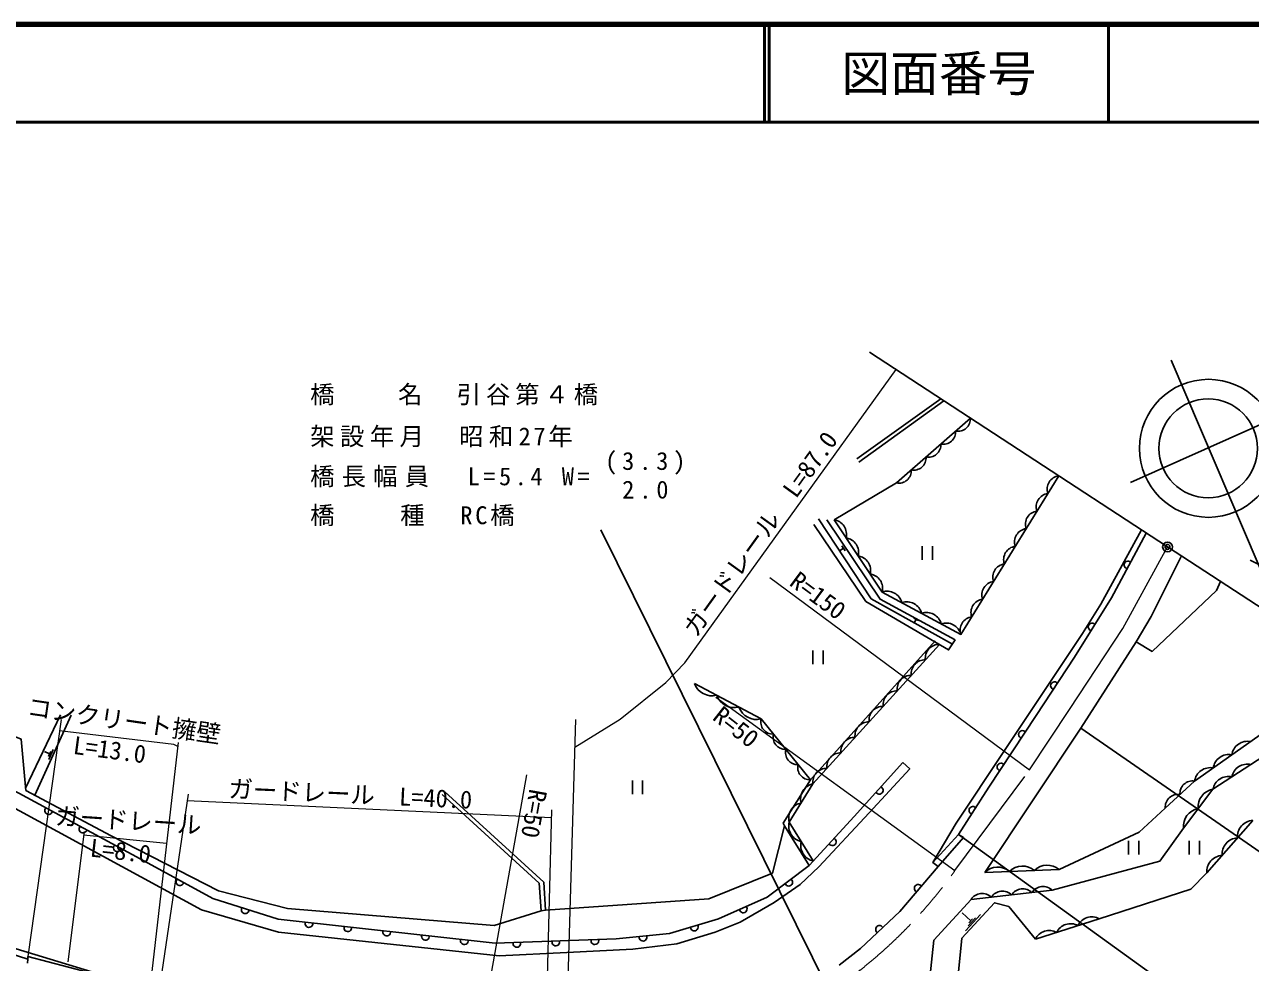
# Model space of a CAD drawing. Units: millimetres, scale not verified. Extents: x 40000 to 680000, y 20000 to 380000.
# Drawn here: x 432948 to 558544, y 283946 to 380000 of the extents above; entities that cross this region are included whole.
import ezdxf
from ezdxf.enums import TextEntityAlignment as Align

# ---------------------------------------------------------------- set-up
doc = ezdxf.new("R2010")
doc.units = ezdxf.units.MM
doc.header["$LTSCALE"] = 1000
doc.header["$PDMODE"] = 32
doc.header["$PDSIZE"] = 500
doc.linetypes.add('CHAIN', pattern=[18.5, 12, -1.5, 3.5, -1.5])
for name, color, linetype, lineweight in [('M-BGD', 7, 'Continuous', 25), ('M-BMK', 2, 'CHAIN', 13), ('M-BMK-SRVR', 3, 'Continuous', 25), ('M-STR-HTXT', 7, 'Continuous', 13), ('M-STR-STR1', 1, 'Continuous', 25), ('M-STR-STRC', 7, 'Continuous', 25), ('M-TTL', 2, 'Continuous', 140), ('M-TTL-LINE', 7, 'Continuous', 50)]:
    doc.layers.add(name, color=color, linetype=linetype, lineweight=lineweight)
doc.layers.add('M-OTRS', color=6, linetype='Continuous')
doc.layers.add('M-TTL-TXT', color=7, linetype='Continuous')
doc.styles.add('ＭＳ ゴシック', font='')
doc.styles.get('ＭＳ ゴシック').set_extended_font_data('MS Gothic')

msp = doc.modelspace()

# ---------------------------------------------------------------- linework, layer by layer
at = {"layer": 'M-BGD'}
for p, q in [((518207, 335508), (526809, 341680)), ((518431, 335179), (527138, 341465)), ((522275, 333059), (529846, 339696)), ((561696, 339999), (546238, 333090)), ((515877, 329268), (522275, 333059)), ((524901, 326563), (524901, 325163)), ((525951, 325163), (525951, 326563)), ((513705, 315900), (513705, 314500)), ((514755, 314500), (514755, 315900)), ((433050, 301807), (436628, 309302)), ((437717, 309285), (434021, 301064)), ((541154, 307936), (567457, 289749)), ((435524, 305308), (434982, 305550)), ((435638, 305562), (435410, 305054)), ((435887, 305755), (435432, 304739)), ((495221, 302570), (495221, 301170)), ((496271, 301170), (496271, 302570)), ((558769, 298491), (554069, 293120)), ((528640, 297042), (554703, 278262)), ((546051, 296394), (546051, 294994)), ((547101, 294994), (547101, 296394)), ((552271, 296394), (552271, 294994)), ((553321, 294994), (553321, 296394)), ((538942, 293460), (531319, 293165)), ((538237, 291340), (529917, 290392)), ((529886, 288222), (529005, 289037)), ((530869, 288845), (529343, 287193)), ((530378, 288534), (529614, 287708)), ((530077, 288429), (529695, 288016)), ((543050, 288420), (536504, 286317))]:
    msp.add_line(p, q, dxfattribs=at)
for points in [[(550407, 345638), (560832, 321263), (560603, 324088), (558501, 325129)], [(538898, 333784), (528871, 317538), (520814, 321882), (515877, 329268)], [(514297, 329378), (519668, 321189), (528005, 316527)], [(515140, 329272), (520590, 321136), (528305, 316976)], [(528305, 316976), (527620, 315949), (519142, 320899), (513797, 328798)], [(526535, 293787), (525994, 294198), (528390, 298213), (533261, 305559), (541318, 317645), (543214, 320646), (547369, 328250)], [(547867, 327926), (544300, 321272), (540508, 315229), (536598, 309246), (531741, 301899), (528640, 297042), (525994, 294198)], [(551466, 325575), (548381, 319389), (546841, 316782), (541154, 307936), (531319, 293165)], [(546841, 316782), (548480, 315795), (555062, 322035), (555462, 322965)], [(393895, 317798), (405741, 318237), (419603, 312155), (432597, 306823), (433071, 301570)], [(393895, 317798), (395216, 316356), (403595, 313810), (413153, 310256), (421052, 306938), (432360, 301277), (445631, 294109), (452226, 290499), (458940, 288392), (481176, 285930), (493577, 286365), (499028, 286918), (504043, 288419), (509020, 290630), (513325, 293869), (517946, 298885), (522922, 304414)], [(513325, 293869), (510797, 297924), (510664, 298212), (513455, 302653), (526225, 316888)], [(526685, 316520), (513714, 302232), (511291, 298317), (513759, 294340)], [(564558, 317023), (560454, 307915), (552818, 302518), (549816, 299753)], [(522922, 304414), (523633, 303782), (519486, 299280), (514312, 293750), (512416, 291934), (509731, 290077), (506255, 288063), (503688, 287036), (499778, 285851), (495276, 285298), (488522, 284982), (481571, 284627), (458980, 287036), (451081, 289327), (428134, 301807), (418893, 306270), (411191, 309548), (405701, 311839), (398632, 314169), (394722, 315354), (393753, 316432)], [(501580, 312522), (508412, 308889), (513455, 302653)], [(562478, 306752), (554702, 301679), (551683, 297695)], [(433071, 301570), (441813, 296910), (452819, 291275), (459901, 289485), (481071, 287747), (485889, 289222), (486337, 289301), (503056, 290459), (509573, 293105), (510797, 297924)], [(475739, 301136), (485665, 292078), (485889, 289222)], [(476002, 301426), (486139, 292184), (486337, 289301)], [(549816, 299753), (547157, 297305), (538942, 293460)], [(551683, 297695), (549243, 294307), (538237, 291340)], [(526535, 293787), (529154, 296739), (528640, 297042)], [(526535, 293787), (522638, 289152), (518583, 285361), (516398, 283676)], [(554069, 293120), (552450, 291461), (543050, 288420)], [(529917, 290392), (526090, 286215), (525682, 282384), (525919, 272431)], [(538571, 266367), (536030, 267043), (529157, 273600), (528486, 281617), (528960, 286435), (532317, 290069), (533778, 289674), (536504, 286317)], [(362775, 284932), (366408, 285441), (374987, 286744), (381030, 287376), (382412, 287455), (390548, 287811), (398092, 287859), (398899, 287894), (406394, 287490), (411292, 287104), (416821, 286665), (422941, 285946), (427809, 285478), (430372, 285209), (433298, 284296)], [(427803, 286643), (443339, 281915), (447194, 282832), (462389, 279774), (473803, 277957), (479372, 277365), (484743, 276812), (487468, 275390), (487433, 274871)], [(433255, 283891), (433298, 284296), (433290, 284558), (445771, 281275), (445630, 280591)]]:
    msp.add_lwpolyline(points, dxfattribs=at)
for centre, radius in [((554238, 336598), 7068), ((554211, 336598), 5056)]:
    msp.add_circle(centre, radius, dxfattribs=at)
for centre, radius, start, end in [((528585, 339607), 1264, 258.419, 4.06175), ((527071, 338279), 1264, 258.419, 4.06175), ((525557, 336952), 1264, 258.419, 4.06175), ((524043, 335625), 1264, 258.419, 4.06175), ((522529, 334297), 1264, 258.419, 4.06175), ((539085, 332422), 1375, 97.83674, 198.79825), ((537971, 330617), 1375, 97.83674, 198.79825), ((515677, 327798), 1483, 345.27984, 82.2416), ((536857, 328812), 1375, 97.83674, 198.79825), ((535743, 327007), 1375, 97.83674, 198.79825), ((516911, 325952), 1483, 345.27984, 82.2416), ((534629, 325201), 1375, 97.83674, 198.79825), ((518145, 324106), 1483, 345.27984, 82.2416), ((533515, 323396), 1375, 97.83674, 198.79825), ((545987, 324650), 391, 45.54644, 258.06685), ((519379, 322259), 1483, 345.27984, 82.2416), ((532401, 321591), 1375, 97.83674, 198.79825), ((521318, 320407), 1559, 14.45647, 108.87504), ((523332, 319321), 1559, 14.45647, 108.87504), ((531286, 319786), 1375, 97.83674, 198.79825), ((525347, 318235), 1559, 14.45647, 108.87504), ((530172, 317981), 1375, 97.83674, 198.79825), ((527361, 317149), 1559, 14.45647, 108.87504), ((542312, 318308), 391, 41.63354, 254.15395), ((526631, 315121), 1400, 87.75989, 187.76985), ((525189, 313534), 1400, 87.75989, 187.76985), ((523748, 311946), 1400, 87.75989, 187.76985), ((503382, 313165), 1914, 199.61738, 284.37525), ((522307, 310359), 1400, 87.75989, 187.76985), ((538462, 312297), 391, 40.57657, 253.09698), ((505660, 311953), 1914, 199.61738, 284.37525), ((507937, 310742), 1914, 199.61738, 284.37525), ((520865, 308771), 1400, 87.75989, 187.76985), ((509630, 308584), 1255, 165.93865, 271.97835), ((519424, 307183), 1400, 87.75989, 187.76985), ((510890, 307025), 1255, 165.93865, 271.97835), ((517983, 305596), 1400, 87.75989, 187.76985), ((535181, 307301), 391, 40.26352, 252.78393), ((558234, 304980), 1616, 78.93684, 171.57588), ((512151, 305466), 1255, 165.93865, 271.97835), ((516541, 304008), 1400, 87.75989, 187.76985), ((556326, 303630), 1616, 78.93684, 171.57588), ((513411, 303907), 1255, 165.93865, 271.97835), ((532975, 303965), 391, 40.26352, 252.78393), ((558217, 302663), 1597, 76.50405, 169.73442), ((515100, 302421), 1400, 87.75989, 187.76985), ((554417, 302281), 1616, 78.93684, 171.57588), ((556273, 301395), 1597, 76.50405, 169.73442), ((514022, 300688), 1574, 101.28209, 195.21664), ((520515, 301576), 391, 211.75258, 64.27299), ((552603, 301245), 1291, 80.42774, 184.86566), ((554993, 299891), 1812, 99.23959, 186.45731), ((512810, 298730), 1574, 101.28209, 195.21664), ((551102, 299863), 1291, 80.42774, 184.86566), ((435424, 299498), 391, 135.36283, 347.88324), ((530098, 299529), 391, 41.19331, 253.71372), ((553483, 297898), 1812, 99.23959, 186.45731), ((438943, 297597), 391, 135.36283, 347.88324), ((512859, 297913), 1619, 165.53882, 258.08541), ((558862, 296829), 1665, 93.21695, 184.4112), ((515716, 296303), 391, 211.08667, 63.60708), ((557296, 295038), 1665, 93.21695, 184.4112), ((442463, 295696), 391, 135.36283, 347.88324), ((514093, 295924), 1619, 165.53882, 258.08541), ((537725, 292046), 1866, 49.28631, 135.15855), ((555729, 293248), 1665, 93.21695, 184.4112), ((532643, 291848), 1866, 49.28631, 135.15855), ((535184, 291947), 1866, 49.28631, 135.15855), ((448876, 292208), 391, 135.04327, 347.56368), ((511238, 292162), 391, 200.6937, 53.21411), ((524502, 291540), 391, 33.67901, 246.19942), ((535213, 290145), 1346, 45.43503, 147.56366), ((537293, 290382), 1346, 45.43503, 147.56366), ((531052, 289671), 1346, 45.43503, 147.56366), ((533132, 289908), 1346, 45.43503, 147.56366), ((455551, 289341), 391, 146.32182, 358.84223), ((506576, 289424), 391, 187.70228, 40.22269), ((462095, 287933), 391, 157.42194, 9.94235), ((466070, 287493), 391, 157.42194, 9.94235), ((501567, 287563), 391, 180.39764, 32.91805), ((520536, 287337), 391, 26.81784, 239.33825), ((540102, 286356), 1563, 60.66605, 154.95495), ((542284, 287057), 1563, 60.66605, 154.95495), ((470046, 287053), 391, 157.42194, 9.94235), ((474022, 286612), 391, 157.42194, 9.94235), ((496314, 286532), 391, 169.53259, 22.053), ((537920, 285655), 1563, 60.66605, 154.95495), ((477998, 286172), 391, 157.42194, 9.94235), ((483383, 285898), 391, 165.74615, 18.26656), ((487380, 286038), 391, 165.74615, 18.26656), ((491378, 286178), 391, 165.74615, 18.26656)]:
    msp.add_arc(centre, radius, start, end, dxfattribs=at)
at = {"layer": 'M-BMK'}
msp.add_lwpolyline([(528271, 293364), (535913, 303672), (540001, 309853), (545452, 318147), (550044, 326504)], dxfattribs=at)
msp.add_arc((487493, 322495), 50115, 260.25616, 324.45905, dxfattribs=at)
at = {"layer": 'M-BMK-SRVR'}
for p, q in [((519517, 346442), (550044, 326504)), ((550044, 326504), (580571, 306565))]:
    msp.add_line(p, q, dxfattribs=at)
msp.add_circle((550044, 326504), 500, dxfattribs=at)
msp.add_point((550044, 326504), dxfattribs=at)
at = {"layer": 'M-OTRS'}
msp.add_point((550044, 326504), dxfattribs=at)
at = {"layer": 'M-STR-HTXT'}
for p, q in [((509310, 323355), (535913, 303672)), ((503772, 311125), (528271, 293364)), ((436690, 308821), (433290, 284558)), ((488431, 274778), (489415, 308828)), ((448703, 306458), (445886, 282129)), ((484375, 303161), (479011, 273103)), ((449698, 301186), (446592, 280051)), ((486920, 298759), (449596, 300494)), ((486942, 299586), (486298, 274976)), ((439050, 297370), (437389, 284001)), ((447506, 296122), (439002, 296978))]:
    msp.add_line(p, q, dxfattribs=at)
for points in [[(489333, 305984), (493962, 308874), (498642, 312607), (500597, 314621), (522230, 344671)], [(448656, 306052), (448255, 306255), (436529, 307673)]]:
    msp.add_lwpolyline(points, dxfattribs=at)
at = {"layer": 'M-STR-STR1'}
msp.add_line((492003, 328265), (516138, 279469), dxfattribs=at)
at = {"layer": 'M-STR-STRC'}
for p, q in [((516676, 326626), (517024, 326093)), ((516850, 326360), (516495, 326127)), ((524067, 319208), (524517, 318951)), ((524292, 319080), (524121, 318780))]:
    msp.add_line(p, q, dxfattribs=at)
at = {"layer": 'M-TTL'}
msp.add_line((680000, 380000), (40000, 380000), dxfattribs=at)
at = {"layer": 'M-TTL-LINE'}
for p, q in [((508747, 380000), (508747, 370000)), ((509247, 380000), (509247, 370000)), ((543997, 380000), (543997, 370000)), ((40000, 370000), (680000, 370000))]:
    msp.add_line(p, q, dxfattribs=at)

# ---------------------------------------------------------------- texts
at = {"layer": 'M-STR-HTXT', "style": 'ＭＳ ゴシック'}
for s, rotation, p in [('ガードレール\u3000L=87.0', 54.25, (502205, 316854)), ('R=150', 323.503, (510866, 322204)), ('コンクリート擁壁', 351.721, (433043, 308708)), ('R=50', 321.949, (502980, 308456)), ('L=13.0', 352.458, (437781, 304772)), ('ガードレール\u3000L=40.0', 357.339, (453784, 300299)), ('R=50', 259.883, (484148, 301894)), ('ガードレール', 356.235, (436009, 297524)), ('L=8.0', 353.658, (439533, 294254))]:
    msp.add_text(s, height=1833, rotation=rotation, dxfattribs=at).set_placement(p, align=Align.BOTTOM_LEFT)
at = {"layer": 'M-STR-STR1', "char_height": 1833, "attachment_point": 7, "style": 'ＭＳ ゴシック'}
for s, insert in [('\\T1.2;橋\u3000\u3000名\u3000引谷第４橋', (462213, 341001)), ('\\T1.22;架設年月\u3000昭和27年', (462213, 336706)), ('\\T1.4;(3.3)', (492425, 333901)), ('\\T1.29;橋長幅員\u3000L=5.4\\~W=', (462213, 332608)), ('\\T1.4;2.0', (494180, 331427)), ('\\T1.23;橋\u3000\u3000種\u3000RC橋', (462213, 328628))]:
    msp.add_mtext(s, dxfattribs=dict(at, insert=insert))
at = {"layer": 'M-TTL-TXT', "style": 'ＭＳ ゴシック'}
msp.add_text('図面番号', height=3666, dxfattribs=at).set_placement((526622, 375000), align=Align.MIDDLE_CENTER)

doc.saveas('drawing.dxf')
